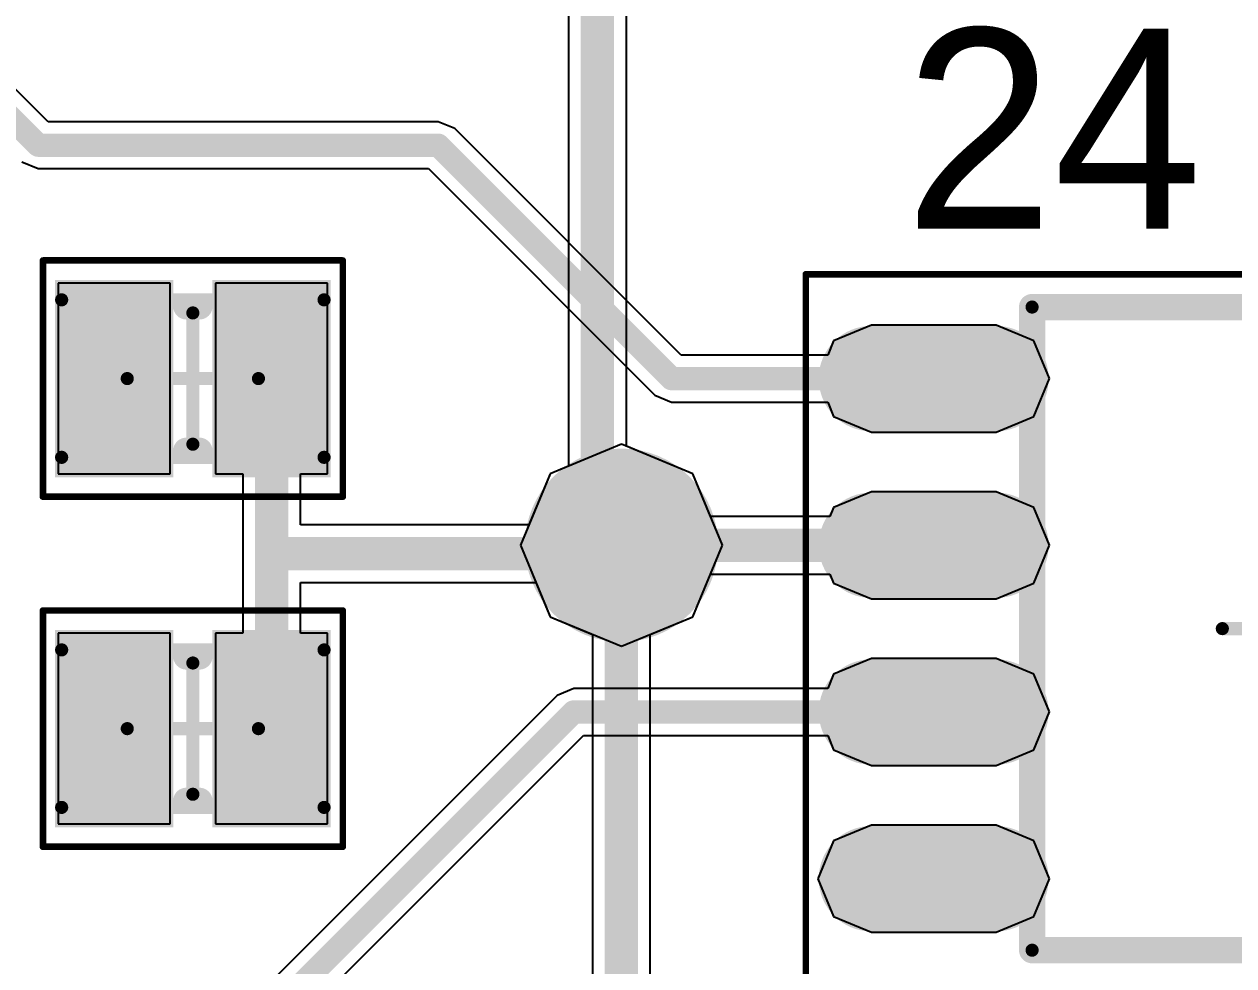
# Model space of a CAD drawing. Header units: millimetres. Extents: x 67 to 176, y 11 to 117.
# Drawn here: x 85.11 to 94.33, y 27.15 to 34.32 of the extents above; entities that cross this region are included whole.
import ezdxf

# ---------------------------------------------------------------- set-up
doc = ezdxf.new("R2010")
doc.units = ezdxf.units.MM
for name, color, linetype in [('BottomLayer', 5, 'Continuous'), ('BottomSolder', 6, 'Continuous'), ('Mechanical13', 56, 'Continuous'), ('Mechanical15', 56, 'Continuous'), ('MultiLayer', 9, 'Continuous'), ('TopLayer', 1, 'Continuous'), ('TopOverlay', 2, 'Continuous'), ('TopPaste', 8, 'Continuous'), ('TopSolder', 216, 'Continuous'), ('ViaHoleLayer', 16, 'Continuous')]:
    doc.layers.add(name, color=color, linetype=linetype)

# ---------------------------------------------------------------- blocks, each defined once
blk = doc.blocks.new('TC4428_15')
at = {"layer": 'Mechanical13', "const_width": 0.1}
for points in [[(-1.95, 2.45), (-1.95, -2.45)], [(1.95, 2.45), (-1.95, 2.45)], [(1.95, 2.45), (1.95, -2.45)], [(1.95, -2.45), (-1.95, -2.45)]]:
    blk.add_lwpolyline(points, dxfattribs=at)
at = {"layer": 'Mechanical13'}
for points, const_width in [([(-1.975, 2.45, 1), (-1.925, 2.45, 1)], 0.05), ([(-1.975, 2.45, 1), (-1.925, 2.45, 1)], 0.05), ([(1.925, 2.45, 1), (1.975, 2.45, 1)], 0.05), ([(1.925, 2.45, 1), (1.975, 2.45, 1)], 0.05), ([(-0.55, 1.55, 1), (-1.55, 1.55, 1)], 0.1), ([(-1.575, 1.55, 1), (-1.525, 1.55, 1)], 0.05), ([(-0.575, 1.55, 1), (-0.525, 1.55, 1)], 0.05), ([(-1.975, -2.45, 1), (-1.925, -2.45, 1)], 0.05), ([(-1.975, -2.45, 1), (-1.925, -2.45, 1)], 0.05), ([(1.925, -2.45, 1), (1.975, -2.45, 1)], 0.05), ([(1.925, -2.45, 1), (1.975, -2.45, 1)], 0.05)]:
    blk.add_lwpolyline(points, format="xyb", close=True, dxfattribs=dict(at, const_width=const_width))
at = {"layer": 'Mechanical15'}
for points, const_width in [([(-3.675, 2.7), (-3.675, -2.7)], 0.05), ([(3.675, 2.7), (-3.675, 2.7)], 0.05), ([(3.675, 2.7), (3.675, -2.7)], 0.05), ([(0, 0.5), (0, -0.5)], 0.1), ([(0.5, 0), (-0.5, 0)], 0.1), ([(3.675, -2.7), (-3.675, -2.7)], 0.05)]:
    blk.add_lwpolyline(points, dxfattribs=dict(at, const_width=const_width))
for points, const_width in [([(-3.6875, 2.7, 1), (-3.6625, 2.7, 1)], 0.025), ([(-3.6875, 2.7, 1), (-3.6625, 2.7, 1)], 0.025), ([(3.6625, 2.7, 1), (3.6875, 2.7, 1)], 0.025), ([(3.6625, 2.7, 1), (3.6875, 2.7, 1)], 0.025), ([(-0.025, 0.5, 1), (0.025, 0.5, 1)], 0.05), ([(-0.525, 0, 1), (-0.475, 0, 1)], 0.05), ([(0.475, 0, 1), (0.525, 0, 1)], 0.05), ([(-0.025, -0.5, 1), (0.025, -0.5, 1)], 0.05), ([(-3.6875, -2.7, 1), (-3.6625, -2.7, 1)], 0.025), ([(-3.6875, -2.7, 1), (-3.6625, -2.7, 1)], 0.025), ([(3.6625, -2.7, 1), (3.6875, -2.7, 1)], 0.025), ([(3.6625, -2.7, 1), (3.6875, -2.7, 1)], 0.025)]:
    blk.add_lwpolyline(points, format="xyb", close=True, dxfattribs=dict(at, const_width=const_width))
at = {"layer": 'TopLayer', "const_width": 0.6}
for points in [[(-3.175, 1.905), (-2.225, 1.905)], [(2.225, 1.905), (3.175, 1.905)], [(-3.175, 0.635), (-2.225, 0.635)], [(2.225, 0.635), (3.175, 0.635)], [(-3.175, -0.635), (-2.225, -0.635)], [(2.225, -0.635), (3.175, -0.635)], [(-3.175, -1.905), (-2.225, -1.905)], [(2.225, -1.905), (3.175, -1.905)]]:
    blk.add_lwpolyline(points, dxfattribs=at)
at = {"layer": 'TopLayer', "const_width": 0.3}
for points in [[(-3.325, 1.905, 1), (-3.025, 1.905, 1)], [(-2.375, 1.905, 1), (-2.075, 1.905, 1)], [(2.075, 1.905, 1), (2.375, 1.905, 1)], [(3.025, 1.905, 1), (3.325, 1.905, 1)], [(-3.325, 0.635, 1), (-3.025, 0.635, 1)], [(-2.375, 0.635, 1), (-2.075, 0.635, 1)], [(2.075, 0.635, 1), (2.375, 0.635, 1)], [(3.025, 0.635, 1), (3.325, 0.635, 1)], [(-3.325, -0.635, 1), (-3.025, -0.635, 1)], [(-2.375, -0.635, 1), (-2.075, -0.635, 1)], [(2.075, -0.635, 1), (2.375, -0.635, 1)], [(3.025, -0.635, 1), (3.325, -0.635, 1)], [(-3.325, -1.905, 1), (-3.025, -1.905, 1)], [(-2.375, -1.905, 1), (-2.075, -1.905, 1)], [(2.075, -1.905, 1), (2.375, -1.905, 1)], [(3.025, -1.905, 1), (3.325, -1.905, 1)]]:
    blk.add_lwpolyline(points, format="xyb", close=True, dxfattribs=at)
at = {"layer": 'TopOverlay'}
for points, const_width in [([(-2.575, 2.755, 1), (-2.825, 2.755, 1)], 0.25), ([(-2.8875, 2.755, 1), (-2.7625, 2.755, 1)], 0.125), ([(-2.6375, 2.755, 1), (-2.5125, 2.755, 1)], 0.125), ([(-2, 2.45, 1), (-1.9, 2.45, 1)], 0.1), ([(-2, 2.45, 1), (-1.9, 2.45, 1)], 0.1), ([(1.9, 2.45, 1), (2, 2.45, 1)], 0.1), ([(1.9, 2.45, 1), (2, 2.45, 1)], 0.1), ([(-0.65, 1.45, 1), (-1.25, 1.45, 1)], 0.6), ([(-1.4, 1.45, 1), (-1.1, 1.45, 1)], 0.3), ([(-0.8, 1.45, 1), (-0.5, 1.45, 1)], 0.3), ([(-2, -2.45, 1), (-1.9, -2.45, 1)], 0.1), ([(-2, -2.45, 1), (-1.9, -2.45, 1)], 0.1), ([(1.9, -2.45, 1), (2, -2.45, 1)], 0.1), ([(1.9, -2.45, 1), (2, -2.45, 1)], 0.1)]:
    blk.add_lwpolyline(points, format="xyb", close=True, dxfattribs=dict(at, const_width=const_width))
at = {"layer": 'TopOverlay', "const_width": 0.2}
for points in [[(-1.95, 2.45), (-1.95, -2.45)], [(1.95, 2.45), (-1.95, 2.45)], [(1.95, 2.45), (1.95, -2.45)], [(1.95, -2.45), (-1.95, -2.45)]]:
    blk.add_lwpolyline(points, dxfattribs=at)
at = {"layer": 'TopPaste', "const_width": 0.6}
for points in [[(-3.175, 1.905), (-2.225, 1.905)], [(2.225, 1.905), (3.175, 1.905)], [(-3.175, 0.635), (-2.225, 0.635)], [(2.225, 0.635), (3.175, 0.635)], [(-3.175, -0.635), (-2.225, -0.635)], [(2.225, -0.635), (3.175, -0.635)], [(-3.175, -1.905), (-2.225, -1.905)], [(2.225, -1.905), (3.175, -1.905)]]:
    blk.add_lwpolyline(points, dxfattribs=at)
at = {"layer": 'TopPaste', "const_width": 0.3}
for points in [[(-3.325, 1.905, 1), (-3.025, 1.905, 1)], [(-2.375, 1.905, 1), (-2.075, 1.905, 1)], [(2.075, 1.905, 1), (2.375, 1.905, 1)], [(3.025, 1.905, 1), (3.325, 1.905, 1)], [(-3.325, 0.635, 1), (-3.025, 0.635, 1)], [(-2.375, 0.635, 1), (-2.075, 0.635, 1)], [(2.075, 0.635, 1), (2.375, 0.635, 1)], [(3.025, 0.635, 1), (3.325, 0.635, 1)], [(-3.325, -0.635, 1), (-3.025, -0.635, 1)], [(-2.375, -0.635, 1), (-2.075, -0.635, 1)], [(2.075, -0.635, 1), (2.375, -0.635, 1)], [(3.025, -0.635, 1), (3.325, -0.635, 1)], [(-3.325, -1.905, 1), (-3.025, -1.905, 1)], [(-2.375, -1.905, 1), (-2.075, -1.905, 1)], [(2.075, -1.905, 1), (2.375, -1.905, 1)], [(3.025, -1.905, 1), (3.325, -1.905, 1)]]:
    blk.add_lwpolyline(points, format="xyb", close=True, dxfattribs=at)
at = {"layer": 'TopSolder', "const_width": 0.8032}
for points in [[(-3.175, 1.905), (-2.225, 1.905)], [(2.225, 1.905), (3.175, 1.905)], [(-3.175, 0.635), (-2.225, 0.635)], [(2.225, 0.635), (3.175, 0.635)], [(-3.175, -0.635), (-2.225, -0.635)], [(2.225, -0.635), (3.175, -0.635)], [(-3.175, -1.905), (-2.225, -1.905)], [(2.225, -1.905), (3.175, -1.905)]]:
    blk.add_lwpolyline(points, dxfattribs=at)
at = {"layer": 'TopSolder', "const_width": 0.4016}
for points in [[(-3.3758, 1.905, 1), (-2.9742, 1.905, 1)], [(-2.4258, 1.905, 1), (-2.0242, 1.905, 1)], [(2.0242, 1.905, 1), (2.4258, 1.905, 1)], [(2.9742, 1.905, 1), (3.3758, 1.905, 1)], [(-3.3758, 0.635, 1), (-2.9742, 0.635, 1)], [(-2.4258, 0.635, 1), (-2.0242, 0.635, 1)], [(2.0242, 0.635, 1), (2.4258, 0.635, 1)], [(2.9742, 0.635, 1), (3.3758, 0.635, 1)], [(-3.3758, -0.635, 1), (-2.9742, -0.635, 1)], [(-2.4258, -0.635, 1), (-2.0242, -0.635, 1)], [(2.0242, -0.635, 1), (2.4258, -0.635, 1)], [(2.9742, -0.635, 1), (3.3758, -0.635, 1)], [(-3.3758, -1.905, 1), (-2.9742, -1.905, 1)], [(-2.4258, -1.905, 1), (-2.0242, -1.905, 1)], [(2.0242, -1.905, 1), (2.4258, -1.905, 1)], [(2.9742, -1.905, 1), (3.3758, -1.905, 1)]]:
    blk.add_lwpolyline(points, format="xyb", close=True, dxfattribs=at)
blk = doc.blocks.new('C___2P__SM127P600_8N_38')
at = {"layer": 'Mechanical13', "const_width": 0.1}
for points in [[(-1, -0.6), (-1, 0.6)], [(-1, 0.6), (1, 0.6)], [(1, -0.6), (1, 0.6)], [(-1, -0.6), (1, -0.6)]]:
    blk.add_lwpolyline(points, dxfattribs=at)
at = {"layer": 'Mechanical13', "const_width": 0.05}
for points in [[(-1.025, 0.6, 1), (-0.975, 0.6, 1)], [(-1.025, 0.6, 1), (-0.975, 0.6, 1)], [(0.975, 0.6, 1), (1.025, 0.6, 1)], [(0.975, 0.6, 1), (1.025, 0.6, 1)], [(-1.025, -0.6, 1), (-0.975, -0.6, 1)], [(-1.025, -0.6, 1), (-0.975, -0.6, 1)], [(0.975, -0.6, 1), (1.025, -0.6, 1)], [(0.975, -0.6, 1), (1.025, -0.6, 1)]]:
    blk.add_lwpolyline(points, format="xyb", close=True, dxfattribs=at)
at = {"layer": 'Mechanical15'}
for points, const_width in [([(-1.143, -0.9), (-1.143, 0.9)], 0.05), ([(-1.143, 0.9), (1.143, 0.9)], 0.05), ([(1.143, -0.9), (1.143, 0.9)], 0.05), ([(0, -0.5), (0, 0.5)], 0.1), ([(-0.5, 0), (0.5, 0)], 0.1), ([(-1.143, -0.9), (1.143, -0.9)], 0.05)]:
    blk.add_lwpolyline(points, dxfattribs=dict(at, const_width=const_width))
for points, const_width in [([(-1.1555, 0.9, 1), (-1.1305, 0.9, 1)], 0.025), ([(-1.1555, 0.9, 1), (-1.1305, 0.9, 1)], 0.025), ([(1.1305, 0.9, 1), (1.1555, 0.9, 1)], 0.025), ([(1.1305, 0.9, 1), (1.1555, 0.9, 1)], 0.025), ([(-0.025, 0.5, 1), (0.025, 0.5, 1)], 0.05), ([(-0.525, 0, 1), (-0.475, 0, 1)], 0.05), ([(0.475, 0, 1), (0.525, 0, 1)], 0.05), ([(-0.025, -0.5, 1), (0.025, -0.5, 1)], 0.05), ([(-1.1555, -0.9, 1), (-1.1305, -0.9, 1)], 0.025), ([(-1.1555, -0.9, 1), (-1.1305, -0.9, 1)], 0.025), ([(1.1305, -0.9, 1), (1.1555, -0.9, 1)], 0.025), ([(1.1305, -0.9, 1), (1.1555, -0.9, 1)], 0.025)]:
    blk.add_lwpolyline(points, format="xyb", close=True, dxfattribs=dict(at, const_width=const_width))
at = {"layer": 'TopLayer'}
for points in [[(-0.25, -0.65), (-0.25, 0.65), (-0.95, -0.65), (-0.95, 0.65)], [(0.95, -0.65), (0.95, 0.65), (0.25, -0.65), (0.25, 0.65)]]:
    blk.add_solid(points, dxfattribs=at)
at = {"layer": 'TopOverlay', "const_width": 0.2}
for points in [[(-0.05, 0.55), (0.05, 0.55)], [(-0.05, -0.55), (0.05, -0.55)]]:
    blk.add_lwpolyline(points, dxfattribs=at)
at = {"layer": 'TopOverlay', "const_width": 0.1}
for points in [[(-0.1, 0.55, 1), (0, 0.55, 1)], [(0, 0.55, 1), (0.1, 0.55, 1)], [(-0.1, -0.55, 1), (0, -0.55, 1)], [(0, -0.55, 1), (0.1, -0.55, 1)]]:
    blk.add_lwpolyline(points, format="xyb", close=True, dxfattribs=at)
at = {"layer": 'TopPaste'}
for points in [[(-0.25, -0.65), (-0.25, 0.65), (-0.95, -0.65), (-0.95, 0.65)], [(0.95, -0.65), (0.95, 0.65), (0.25, -0.65), (0.25, 0.65)]]:
    blk.add_solid(points, dxfattribs=at)
at = {"layer": 'TopSolder'}
for points in [[(-0.1484, -0.7516), (-0.1484, 0.7516), (-1.0516, -0.7516), (-1.0516, 0.7516)], [(1.0516, -0.7516), (1.0516, 0.7516), (0.1484, -0.7516), (0.1484, 0.7516)]]:
    blk.add_solid(points, dxfattribs=at)
blk = doc.blocks.new('C___2P__SM127P600_8N_68')
at = {"layer": 'Mechanical13', "const_width": 0.1}
for points in [[(-1, -0.6), (-1, 0.6)], [(-1, 0.6), (1, 0.6)], [(1, -0.6), (1, 0.6)], [(-1, -0.6), (1, -0.6)]]:
    blk.add_lwpolyline(points, dxfattribs=at)
at = {"layer": 'Mechanical13', "const_width": 0.05}
for points in [[(-1.025, 0.6, 1), (-0.975, 0.6, 1)], [(-1.025, 0.6, 1), (-0.975, 0.6, 1)], [(0.975, 0.6, 1), (1.025, 0.6, 1)], [(0.975, 0.6, 1), (1.025, 0.6, 1)], [(-1.025, -0.6, 1), (-0.975, -0.6, 1)], [(-1.025, -0.6, 1), (-0.975, -0.6, 1)], [(0.975, -0.6, 1), (1.025, -0.6, 1)], [(0.975, -0.6, 1), (1.025, -0.6, 1)]]:
    blk.add_lwpolyline(points, format="xyb", close=True, dxfattribs=at)
at = {"layer": 'Mechanical15'}
for points, const_width in [([(-1.143, -0.9), (-1.143, 0.9)], 0.05), ([(-1.143, 0.9), (1.143, 0.9)], 0.05), ([(1.143, -0.9), (1.143, 0.9)], 0.05), ([(0, -0.5), (0, 0.5)], 0.1), ([(-0.5, 0), (0.5, 0)], 0.1), ([(-1.143, -0.9), (1.143, -0.9)], 0.05)]:
    blk.add_lwpolyline(points, dxfattribs=dict(at, const_width=const_width))
for points, const_width in [([(-1.1555, 0.9, 1), (-1.1305, 0.9, 1)], 0.025), ([(-1.1555, 0.9, 1), (-1.1305, 0.9, 1)], 0.025), ([(1.1305, 0.9, 1), (1.1555, 0.9, 1)], 0.025), ([(1.1305, 0.9, 1), (1.1555, 0.9, 1)], 0.025), ([(-0.025, 0.5, 1), (0.025, 0.5, 1)], 0.05), ([(-0.525, 0, 1), (-0.475, 0, 1)], 0.05), ([(0.475, 0, 1), (0.525, 0, 1)], 0.05), ([(-0.025, -0.5, 1), (0.025, -0.5, 1)], 0.05), ([(-1.1555, -0.9, 1), (-1.1305, -0.9, 1)], 0.025), ([(-1.1555, -0.9, 1), (-1.1305, -0.9, 1)], 0.025), ([(1.1305, -0.9, 1), (1.1555, -0.9, 1)], 0.025), ([(1.1305, -0.9, 1), (1.1555, -0.9, 1)], 0.025)]:
    blk.add_lwpolyline(points, format="xyb", close=True, dxfattribs=dict(at, const_width=const_width))
at = {"layer": 'TopLayer'}
for points in [[(-0.25, -0.65), (-0.25, 0.65), (-0.95, -0.65), (-0.95, 0.65)], [(0.95, -0.65), (0.95, 0.65), (0.25, -0.65), (0.25, 0.65)]]:
    blk.add_solid(points, dxfattribs=at)
at = {"layer": 'TopOverlay', "const_width": 0.2}
for points in [[(-0.05, 0.55), (0.05, 0.55)], [(-0.05, -0.55), (0.05, -0.55)]]:
    blk.add_lwpolyline(points, dxfattribs=at)
at = {"layer": 'TopOverlay', "const_width": 0.1}
for points in [[(-0.1, 0.55, 1), (0, 0.55, 1)], [(0, 0.55, 1), (0.1, 0.55, 1)], [(-0.1, -0.55, 1), (0, -0.55, 1)], [(0, -0.55, 1), (0.1, -0.55, 1)]]:
    blk.add_lwpolyline(points, format="xyb", close=True, dxfattribs=at)
at = {"layer": 'TopPaste'}
for points in [[(-0.25, -0.65), (-0.25, 0.65), (-0.95, -0.65), (-0.95, 0.65)], [(0.95, -0.65), (0.95, 0.65), (0.25, -0.65), (0.25, 0.65)]]:
    blk.add_solid(points, dxfattribs=at)
at = {"layer": 'TopSolder'}
for points in [[(-0.1484, -0.7516), (-0.1484, 0.7516), (-1.0516, -0.7516), (-1.0516, 0.7516)], [(1.0516, -0.7516), (1.0516, 0.7516), (0.1484, -0.7516), (0.1484, 0.7516)]]:
    blk.add_solid(points, dxfattribs=at)

msp = doc.modelspace()

# ---------------------------------------------------------------- linework, layer by layer
at = {"layer": 'BottomLayer'}
for p, q in [((89.2592, 37.3701), (89.2592, 30.9559)), ((89.6991, 31.1074), (89.6991, 37.2186)), ((90.2063, 30.8973), (89.6991, 31.1074)), ((89.1177, 30.8973), (88.8922, 30.353)), ((89.2592, 30.9559), (89.1177, 30.8973)), ((90.4318, 30.353), (90.2063, 30.8973)), ((88.8922, 30.353), (89.1177, 29.8087)), ((90.2063, 29.8087), (90.4318, 30.353)), ((89.1177, 29.8087), (89.4421, 29.6743)), ((89.8819, 29.6743), (90.2063, 29.8087)), ((89.4421, 29.6743), (89.4421, 26.035)), ((89.8819, 26.1261), (89.8819, 29.6743))]:
    msp.add_line(p, q, dxfattribs=at)
at = {"layer": 'BottomLayer', "const_width": 0.254}
for points in [[(89.4791, 30.4241), (89.4791, 37.9019)], [(89.662, 26.035), (89.662, 30.353)]]:
    msp.add_lwpolyline(points, dxfattribs=at)
at = {"layer": 'BottomLayer'}
for points, const_width in [([(89.3445, 30.353, 1), (89.9795, 30.353, 1)], 0.635), ([(89.4156, 30.4241, 1), (89.5426, 30.4241, 1)], 0.127), ([(89.5985, 30.353, 1), (89.7255, 30.353, 1)], 0.127)]:
    msp.add_lwpolyline(points, format="xyb", close=True, dxfattribs=dict(at, const_width=const_width))
at = {"layer": 'BottomSolder', "const_width": 0.7366}
msp.add_lwpolyline([(89.2937, 30.353, 1), (90.0303, 30.353, 1)], format="xyb", close=True, dxfattribs=at)
at = {"layer": 'MultiLayer', "const_width": 0.635}
msp.add_lwpolyline([(89.3445, 30.353, 1), (89.9795, 30.353, 1)], format="xyb", close=True, dxfattribs=at)
at = {"layer": 'TopLayer'}
for p, q in [((85.291, 33.5797), (78.3584, 40.5124)), ((88.265, 33.5797), (85.291, 33.5797)), ((88.3914, 33.5274), (88.265, 33.5797)), ((90.117, 31.8017), (88.3914, 33.5274)), ((85.0906, 33.2746), (85.217, 33.2223)), ((85.217, 33.2223), (88.191, 33.2223)), ((88.191, 33.2223), (89.9166, 31.4966)), ((86.2212, 32.3492), (85.3688, 32.3492)), ((85.3688, 32.3492), (85.3688, 30.8968)), ((86.2212, 30.8968), (86.2212, 32.3492)), ((87.4212, 32.3492), (86.5688, 32.3492)), ((86.5688, 32.3492), (86.5688, 30.8968)), ((87.4212, 30.8968), (87.4212, 32.3492)), ((91.567, 32.0302), (91.2791, 31.9109)), ((92.517, 32.0302), (91.567, 32.0302)), ((92.8049, 31.9109), (92.517, 32.0302)), ((91.2791, 31.9109), (91.2338, 31.8017)), ((92.9242, 31.623), (92.8049, 31.9109)), ((91.2338, 31.8017), (90.117, 31.8017)), ((92.8049, 31.3351), (92.9242, 31.623)), ((89.9166, 31.4966), (90.043, 31.4443)), ((90.043, 31.4443), (91.2338, 31.4443)), ((91.2338, 31.4443), (91.2791, 31.3351)), ((91.2791, 31.3351), (91.567, 31.2158)), ((92.517, 31.2158), (92.8049, 31.3351)), ((91.567, 31.2158), (92.517, 31.2158)), ((89.662, 31.1228), (89.1177, 30.8973)), ((90.2063, 30.8973), (89.662, 31.1228)), ((85.3688, 30.8968), (86.2212, 30.8968)), ((86.5688, 30.8968), (86.7751, 30.8968)), ((86.7751, 30.8968), (86.7751, 29.6822)), ((87.2149, 30.5094), (87.2149, 30.8968)), ((87.2149, 30.8968), (87.4212, 30.8968)), ((89.1177, 30.8973), (88.957, 30.5094)), ((90.3407, 30.5729), (90.2063, 30.8973)), ((91.567, 30.7602), (91.2791, 30.6409)), ((92.517, 30.7602), (91.567, 30.7602)), ((92.8049, 30.6409), (92.517, 30.7602)), ((91.2791, 30.6409), (91.2509, 30.5729)), ((92.9242, 30.353), (92.8049, 30.6409)), ((91.2509, 30.5729), (90.3407, 30.5729)), ((88.957, 30.5094), (87.2149, 30.5094)), ((92.8049, 30.0651), (92.9242, 30.353)), ((87.2149, 29.6822), (87.2149, 30.0696)), ((87.2149, 30.0696), (89.0096, 30.0696)), ((89.0096, 30.0696), (89.1177, 29.8087)), ((90.2063, 29.8087), (90.3407, 30.1331)), ((90.3407, 30.1331), (91.2509, 30.1331)), ((91.2509, 30.1331), (91.2791, 30.0651)), ((91.2791, 30.0651), (91.567, 29.9458)), ((92.517, 29.9458), (92.8049, 30.0651)), ((91.567, 29.9458), (92.517, 29.9458)), ((89.1177, 29.8087), (89.662, 29.5832)), ((89.662, 29.5832), (90.2063, 29.8087)), ((86.2212, 29.6822), (85.3688, 29.6822)), ((85.3688, 29.6822), (85.3688, 28.2298)), ((86.2212, 28.2298), (86.2212, 29.6822)), ((86.7751, 29.6822), (86.5688, 29.6822)), ((86.5688, 29.6822), (86.5688, 28.2298)), ((87.4212, 29.6822), (87.2149, 29.6822)), ((87.4212, 28.2298), (87.4212, 29.6822)), ((91.567, 29.4902), (91.2791, 29.3709)), ((92.517, 29.4902), (91.567, 29.4902)), ((92.8049, 29.3709), (92.517, 29.4902)), ((91.2791, 29.3709), (91.2338, 29.2617)), ((92.9242, 29.083), (92.8049, 29.3709)), ((89.2977, 29.2617), (89.1713, 29.2094)), ((91.2338, 29.2617), (89.2977, 29.2617)), ((89.1713, 29.2094), (86.8107, 26.8487)), ((92.8049, 28.7951), (92.9242, 29.083)), ((87.011, 26.5436), (89.3717, 28.9043)), ((89.3717, 28.9043), (91.2338, 28.9043)), ((91.2338, 28.9043), (91.2791, 28.7951)), ((91.2791, 28.7951), (91.567, 28.6758)), ((92.517, 28.6758), (92.8049, 28.7951)), ((91.567, 28.6758), (92.517, 28.6758)), ((85.3688, 28.2298), (86.2212, 28.2298)), ((86.5688, 28.2298), (87.4212, 28.2298)), ((91.567, 28.2202), (91.2791, 28.1009)), ((92.517, 28.2202), (91.567, 28.2202)), ((92.8049, 28.1009), (92.517, 28.2202)), ((91.2791, 28.1009), (91.1598, 27.813)), ((92.9242, 27.813), (92.8049, 28.1009)), ((91.1598, 27.813), (91.2791, 27.5251)), ((92.8049, 27.5251), (92.9242, 27.813)), ((91.2791, 27.5251), (91.567, 27.4058)), ((92.517, 27.4058), (92.8049, 27.5251)), ((91.567, 27.4058), (92.517, 27.4058))]:
    msp.add_line(p, q, dxfattribs=at)
for points, const_width in [([(78.232, 40.386), (85.217, 33.401)], 0.1778), ([(85.217, 33.401), (88.265, 33.401)], 0.1778), ([(88.265, 33.401), (90.043, 31.623)], 0.1778), ([(86.995, 30.2895), (86.995, 31.623)], 0.254), ([(90.043, 31.623), (92.042, 31.623)], 0.1778), ([(89.5985, 30.2895), (89.662, 30.353)], 0.254), ([(89.662, 30.353), (92.042, 30.353)], 0.254), ([(86.995, 28.956), (86.995, 30.2895)], 0.254), ([(86.995, 30.2895), (89.5985, 30.2895)], 0.254), ([(86.8847, 26.67), (89.2977, 29.083)], 0.1778), ([(89.2977, 29.083), (92.042, 29.083)], 0.1778)]:
    msp.add_lwpolyline(points, dxfattribs=dict(at, const_width=const_width))
for points, const_width in [([(85.1726, 33.401, 1), (85.2614, 33.401, 1)], 0.0889), ([(85.1726, 33.401, 1), (85.2614, 33.401, 1)], 0.0889), ([(88.2206, 33.401, 1), (88.3094, 33.401, 1)], 0.0889), ([(88.2206, 33.401, 1), (88.3094, 33.401, 1)], 0.0889), ([(86.9315, 31.623, 1), (87.0585, 31.623, 1)], 0.127), ([(89.9985, 31.623, 1), (90.0874, 31.623, 1)], 0.0889), ([(89.9985, 31.623, 1), (90.0874, 31.623, 1)], 0.0889), ([(91.9976, 31.623, 1), (92.0865, 31.623, 1)], 0.0889), ([(89.3445, 30.353, 1), (89.9795, 30.353, 1)], 0.635), ([(89.5985, 30.353, 1), (89.7255, 30.353, 1)], 0.127), ([(89.5985, 30.353, 1), (89.7255, 30.353, 1)], 0.127), ([(91.9785, 30.353, 1), (92.1055, 30.353, 1)], 0.127), ([(86.9315, 30.2895, 1), (87.0585, 30.2895, 1)], 0.127), ([(86.9315, 30.2895, 1), (87.0585, 30.2895, 1)], 0.127), ([(86.9315, 30.2895, 1), (87.0585, 30.2895, 1)], 0.127), ([(89.535, 30.2895, 1), (89.662, 30.2895, 1)], 0.127), ([(89.535, 30.2895, 1), (89.662, 30.2895, 1)], 0.127), ([(89.2532, 29.083, 1), (89.3421, 29.083, 1)], 0.0889), ([(89.2532, 29.083, 1), (89.3421, 29.083, 1)], 0.0889), ([(91.9976, 29.083, 1), (92.0865, 29.083, 1)], 0.0889), ([(86.9315, 28.956, 1), (87.0585, 28.956, 1)], 0.127)]:
    msp.add_lwpolyline(points, format="xyb", close=True, dxfattribs=dict(at, const_width=const_width))
at = {"layer": 'TopSolder', "const_width": 0.7366}
msp.add_lwpolyline([(89.2937, 30.353, 1), (90.0303, 30.353, 1)], format="xyb", close=True, dxfattribs=at)
at = {"layer": 'ViaHoleLayer', "const_width": 0.3556}
msp.add_lwpolyline([(89.4842, 30.353, 1), (89.8398, 30.353, 1)], format="xyb", close=True, dxfattribs=at)

# ---------------------------------------------------------------- block references
for name, p in [('C___2P__SM127P600_8N_68', (86.395, 31.623)), ('C___2P__SM127P600_8N_38', (86.395, 28.956))]:
    msp.add_blockref(name, p)
at = {"rotation": 180}
msp.add_blockref('TC4428_15', (94.742, 29.718), dxfattribs=at)

# ---------------------------------------------------------------- texts
at = {"layer": 'TopOverlay'}
msp.add_text('24', height=1.524, dxfattribs=at).set_placement((91.821, 32.766))

doc.saveas('drawing.dxf')
